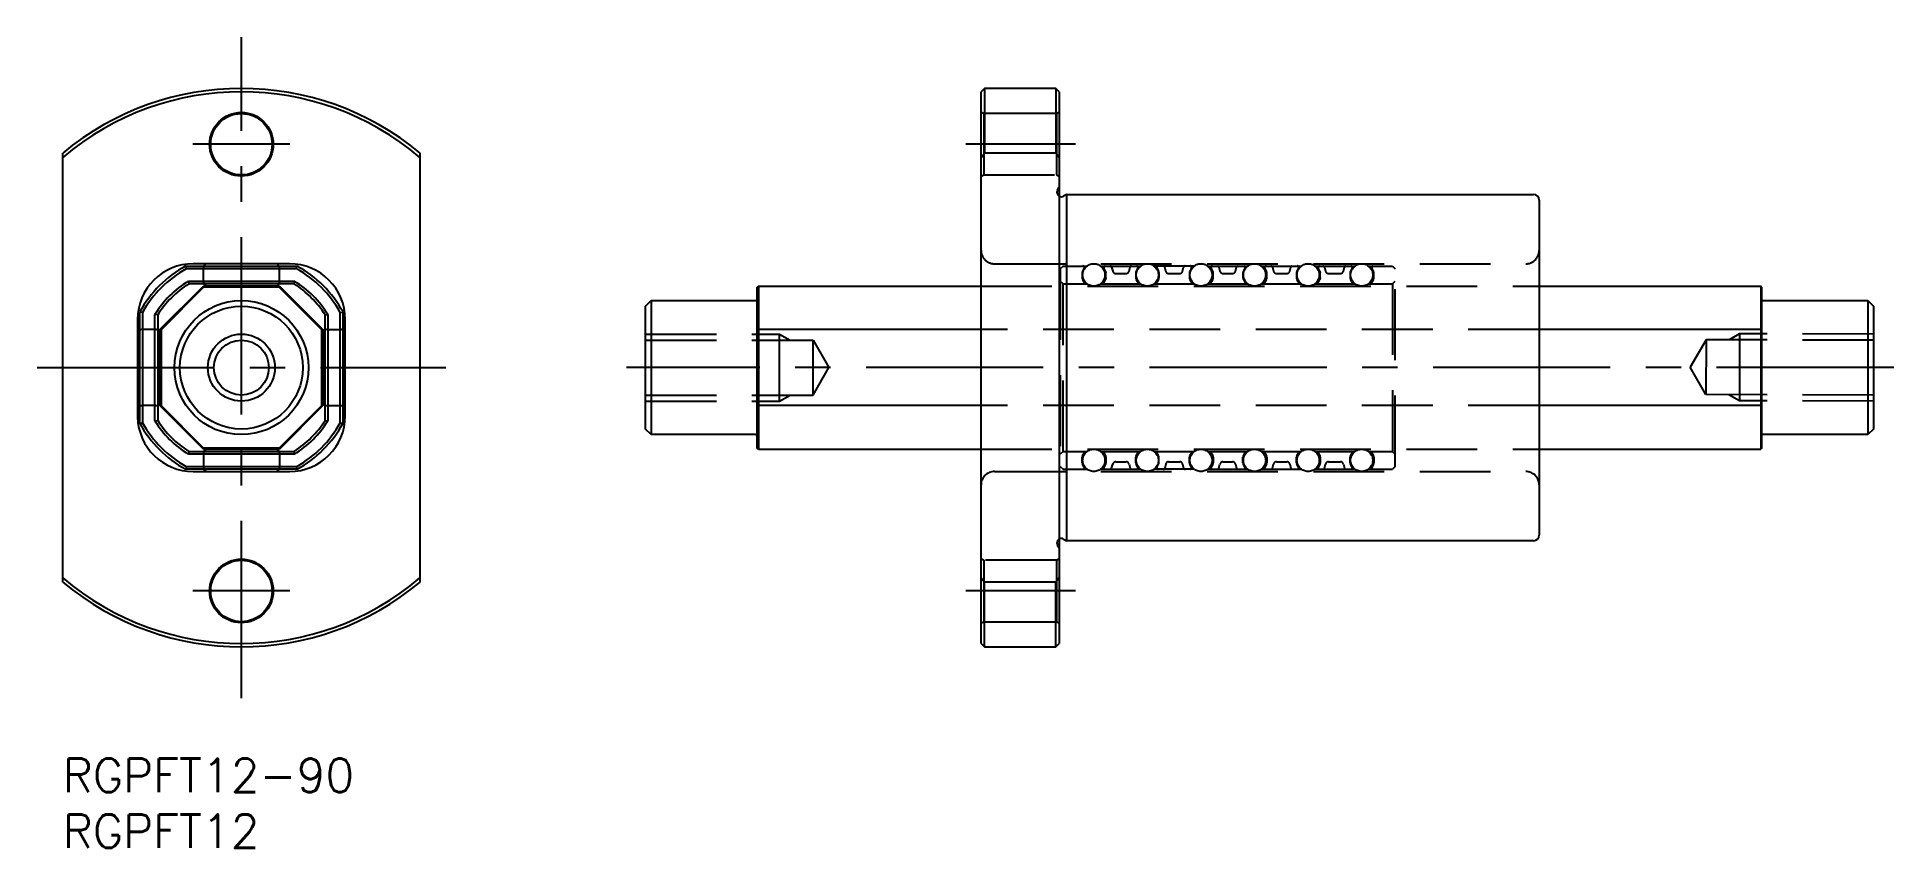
# Model space of a CAD drawing. Extents: x -2 to 164, y -8 to 65.
import ezdxf

# ---------------------------------------------------------------- set-up
doc = ezdxf.new("R2010")
doc.units = 0
doc.header["$LTSCALE"] = 0.5
doc.linetypes.add('CENTER', pattern=[50.8, 31.75, -6.35, 6.35, -6.35])
doc.linetypes.add('DASHED', pattern=[19.05, 12.7, -6.35])
for name, color, linetype in [('MSM_CENTER', 1, 'CENTER'), ('MSM_CONTINUOUS', 7, 'CONTINUOUS'), ('MSM_DASHED', 4, 'DASHED'), ('MSM_NARROW', 5, 'CONTINUOUS'), ('MSM_PART_NUMBER', 7, 'CONTINUOUS')]:
    doc.layers.add(name, color=color, linetype=linetype)
doc.styles.get("Standard").update_dxf_attribs({"font": 'txt.shx', "height": 3, "bigfont": 'bigfont.shx'})

msp = doc.modelspace()

# ---------------------------------------------------------------- linework, layer by layer
at = {"layer": 'MSM_CENTER'}
for p, q in [((16, 5.41), (16, 64.59)), ((20.34, 55), (11.66, 55)), ((90.73, 55), (80.89, 55)), ((-2.3, 35), (34.3, 35)), ((164.03, 35), (50.49, 35)), ((20.34, 15), (11.66, 15)), ((90.73, 15), (80.89, 15))]:
    msp.add_line(p, q, dxfattribs=at)
at = {"layer": 'MSM_CONTINUOUS'}
for p, q in [((82.56, 60), (82.26, 59.7)), ((88.96, 60), (82.56, 60)), ((82.56, 60), (82.56, 54.21)), ((89.26, 59.7), (88.96, 60)), ((88.96, 60), (88.96, 54.21)), ((82.26, 10.3), (82.26, 59.7)), ((89.26, 59.7), (89.26, 10.3)), ((0, 15.79), (0, 54.21)), ((32, 15.79), (32, 54.21)), ((82.26, 53.82), (82.56, 54.21)), ((88.96, 54.21), (82.56, 54.21)), ((89.26, 53.82), (88.96, 54.21)), ((89.92, 50.5), (89.66, 50.35)), ((89.92, 50.5), (131.76, 50.5)), ((89.92, 50.5), (89.92, 19.5)), ((132.26, 50), (132.26, 20)), ((11.02, 44.1), (20.98, 44.1)), ((11.02, 44.1), (11.05, 43.85)), ((20.95, 43.85), (11.05, 43.85)), ((20.32, 44.3), (11.68, 44.3)), ((20.95, 43.85), (20.98, 44.1)), ((8.7, 38.4), (12.6, 42.3)), ((12.62, 42.2), (8.8, 38.38)), ((11.25, 42.75), (20.75, 42.75)), ((11.25, 42.75), (11.28, 42.5)), ((20.72, 42.5), (11.28, 42.5)), ((19.4, 42.3), (12.6, 42.3)), ((12.6, 42.3), (12.62, 42.2)), ((19.38, 42.2), (12.62, 42.2)), ((19.38, 42.2), (19.4, 42.3)), ((23.2, 38.38), (19.38, 42.2)), ((19.4, 42.3), (23.3, 38.4)), ((20.72, 42.5), (20.75, 42.75)), ((62.31, 42.3), (62.21, 42.2)), ((62.21, 27.8), (62.21, 42.2)), ((62.31, 42.3), (82.26, 42.3)), ((62.31, 42.3), (62.31, 27.7)), ((132.26, 42.3), (152.11, 42.3)), ((152.21, 42.2), (152.11, 42.3)), ((152.11, 42.3), (152.11, 27.7)), ((152.21, 27.8), (152.21, 42.2)), ((6.9, 30.02), (6.9, 39.98)), ((7.15, 39.95), (6.9, 39.98)), ((7.15, 39.95), (7.15, 30.05)), ((24.85, 39.95), (25.1, 39.98)), ((24.85, 30.05), (24.85, 39.95)), ((25.1, 39.98), (25.1, 30.02)), ((52.21, 40.5), (52.71, 41)), ((52.21, 29.5), (52.21, 40.5)), ((52.71, 41), (62.01, 41)), ((52.71, 41), (52.71, 29)), ((152.21, 41), (161.71, 41)), ((161.71, 41), (162.21, 40.5)), ((161.71, 41), (161.71, 29)), ((162.21, 40.5), (162.21, 29.5)), ((6.7, 39.32), (6.7, 30.59)), ((8.25, 30.25), (8.25, 39.75)), ((8.5, 39.72), (8.25, 39.75)), ((8.5, 39.72), (8.5, 30.28)), ((8.7, 31.6), (8.7, 38.4)), ((8.8, 38.38), (8.7, 38.4)), ((8.8, 38.38), (8.8, 31.62)), ((23.2, 38.38), (23.3, 38.4)), ((23.2, 31.62), (23.2, 38.38)), ((23.3, 38.4), (23.3, 31.6)), ((23.5, 39.72), (23.75, 39.75)), ((23.5, 30.28), (23.5, 39.72)), ((23.75, 39.75), (23.75, 30.25)), ((25.3, 30.68), (25.3, 39.32)), ((62.31, 38.4), (62.21, 38.38)), ((82.26, 38.4), (62.31, 38.4)), ((152.11, 38.4), (132.26, 38.4)), ((152.11, 38.4), (152.21, 38.38)), ((8.7, 31.6), (8.8, 31.62)), ((8.8, 31.62), (12.62, 27.8)), ((19.38, 27.8), (23.2, 31.62)), ((23.2, 31.62), (23.3, 31.6)), ((62.21, 31.62), (62.31, 31.6)), ((152.21, 31.62), (152.11, 31.6)), ((6.9, 30.02), (7.15, 30.05)), ((8.25, 30.25), (8.5, 30.28)), ((12.6, 27.7), (8.7, 31.6)), ((23.3, 31.6), (19.4, 27.7)), ((23.5, 30.28), (23.75, 30.25)), ((24.85, 30.05), (25.1, 30.02)), ((82.26, 31.6), (62.31, 31.6)), ((152.11, 31.6), (132.26, 31.6)), ((52.71, 29), (52.21, 29.5)), ((62.01, 29), (52.71, 29)), ((161.71, 29), (152.21, 29)), ((162.21, 29.5), (161.71, 29)), ((11.28, 27.5), (11.25, 27.25)), ((20.75, 27.25), (11.25, 27.25)), ((11.28, 27.5), (20.72, 27.5)), ((12.62, 27.8), (12.6, 27.7)), ((12.6, 27.7), (19.4, 27.7)), ((19.38, 27.8), (12.62, 27.8)), ((19.4, 27.7), (19.38, 27.8)), ((20.75, 27.25), (20.72, 27.5)), ((62.31, 27.7), (62.21, 27.8)), ((62.31, 27.7), (82.26, 27.7)), ((132.26, 27.7), (152.11, 27.7)), ((152.21, 27.8), (152.11, 27.7)), ((11.05, 26.15), (11.02, 25.9)), ((20.98, 25.9), (11.02, 25.9)), ((11.05, 26.15), (20.95, 26.15)), ((11.68, 25.7), (20.32, 25.7)), ((20.95, 26.15), (20.98, 25.9)), ((89.66, 19.65), (89.92, 19.5)), ((131.76, 19.5), (89.92, 19.5)), ((82.26, 16.18), (82.56, 15.79)), ((82.56, 10), (82.56, 15.79)), ((88.96, 15.79), (82.56, 15.79)), ((89.26, 16.18), (88.96, 15.79)), ((88.96, 10), (88.96, 15.79)), ((82.26, 10.3), (82.56, 10)), ((82.56, 10), (88.96, 10)), ((88.96, 10), (89.26, 10.3))]:
    msp.add_line(p, q, dxfattribs=at)
for centre, radius in [((16, 55), 2.85), ((16, 55), 2.75), ((16, 35), 6), ((16, 35), 5.5), ((16, 35), 2.46), ((16, 15), 2.85), ((16, 15), 2.75)]:
    msp.add_circle(centre, radius, dxfattribs=at)
for centre, radius, start, end in [((16, 35), 25, 50.2082, 129.7918), ((16, 35), 24.7, 49.635, 130.365), ((89.46, 50.7), 0.4, 240, 299.9554), ((131.76, 50), 0.5, 360, 90), ((11.68, 39.32), 4.98, 90, 180), ((16, 35), 10.38, 118.7119, 151.2881), ((16, 35), 10.14, 119.2148, 150.7852), ((12.97, 43.93), 0.374, 90, 152.311), ((19.03, 43.93), 0.374, 27.689, 90), ((20.32, 39.32), 4.98, 0, 90), ((16, 35), 10.14, 29.2148, 60.7852), ((16, 35), 10.38, 28.7119, 61.2881), ((16, 35), 9.09, 121.5278, 148.4722), ((16, 35), 8.86, 122.1973, 147.8027), ((12.97, 42.67), 0.374, 207.689, 269.9999), ((19.03, 42.67), 0.374, 270.0001, 332.311), ((16, 35), 8.86, 32.1973, 57.8027), ((16, 35), 9.09, 31.5278, 58.4722), ((62.01, 41.2), 0.2, 270, 0), ((7.07, 38.03), 0.374, 117.689, 180), ((8.33, 38.03), 0.374, 0, 62.311), ((23.67, 38.03), 0.374, 117.689, 180), ((24.93, 38.03), 0.374, 0, 62.311), ((7.07, 31.97), 0.374, 180, 242.311), ((8.33, 31.97), 0.374, 297.689, 0), ((23.67, 31.97), 0.374, 180, 242.311), ((24.93, 31.97), 0.374, 297.689, 0), ((11.68, 30.68), 4.98, 181.1332, 269.9915), ((16, 35), 10.38, 208.7119, 241.2881), ((16, 35), 10.14, 209.2148, 240.7852), ((16, 35), 9.09, 211.5278, 238.4722), ((16, 35), 8.86, 212.1973, 237.8027), ((20.32, 30.68), 4.98, 270.0197, 359.9915), ((16, 35), 8.86, 302.1973, 327.8027), ((16, 35), 9.09, 301.5278, 328.4722), ((16, 35), 10.14, 299.2148, 330.7852), ((16, 35), 10.38, 298.7119, 331.2881), ((62.01, 28.8), 0.2, 0, 90), ((12.97, 27.33), 0.374, 90.0001, 152.311), ((19.03, 27.33), 0.374, 27.689, 89.9999), ((12.97, 26.07), 0.374, 207.689, 270), ((19.03, 26.07), 0.374, 270, 332.311), ((131.76, 20), 0.5, 270, 0), ((89.46, 19.3), 0.4, 60, 120), ((16, 35), 24.7, 229.635, 310.365), ((16, 35), 25, 230.2082, 309.7918)]:
    msp.add_arc(centre, radius, start, end, dxfattribs=at)
at = {"layer": 'MSM_DASHED'}
for p, q in [((82.5, 57.75), (82.26, 57.85)), ((89.02, 57.75), (82.5, 57.75)), ((82.5, 57.75), (82.5, 52.25)), ((89.26, 57.85), (89.02, 57.75)), ((89.02, 57.75), (89.02, 52.25)), ((82.26, 52.15), (82.5, 52.25)), ((82.5, 52.25), (89.02, 52.25)), ((89.02, 52.25), (89.26, 52.15)), ((89.12, 50.9), (89.26, 51.15)), ((12.6, 42.67), (12.6, 43.93)), ((19.4, 42.67), (19.4, 43.93)), ((83.46, 44.3), (131.06, 44.3)), ((89.61, 44.1), (89.36, 43.85)), ((89.36, 43.85), (89.36, 26.15)), ((89.61, 44.1), (91.76, 44.1)), ((91.32, 43.51), (91.32, 43.03)), ((91.5, 43.9), (91.36, 43.65)), ((92.96, 44.1), (96.56, 44.1)), ((93.42, 43.65), (93.27, 43.9)), ((93.45, 43.03), (93.45, 43.51)), ((93.96, 44), (94.06, 43.63)), ((94.32, 43.43), (95.26, 43.43)), ((95.52, 43.63), (95.61, 44)), ((96.12, 43.51), (96.12, 43.03)), ((96.3, 43.9), (96.16, 43.65)), ((101.36, 44.1), (97.76, 44.1)), ((98.02, 43.9), (98.17, 43.65)), ((98.2, 43.51), (98.2, 43.03)), ((98.81, 43.63), (98.71, 44)), ((99.06, 43.43), (100.06, 43.43)), ((100.32, 43.63), (100.41, 44)), ((100.92, 43.51), (100.92, 43.03)), ((101.1, 43.9), (100.96, 43.65)), ((102.56, 44.1), (106.16, 44.1)), ((103.02, 43.65), (102.87, 43.9)), ((103.05, 43.03), (103.05, 43.51)), ((103.56, 44), (103.66, 43.63)), ((103.92, 43.43), (104.79, 43.43)), ((105.05, 43.63), (105.14, 44)), ((105.72, 43.51), (105.72, 43.03)), ((105.9, 43.9), (105.76, 43.65)), ((107.36, 44.1), (110.96, 44.1)), ((107.82, 43.65), (107.67, 43.9)), ((107.85, 43.03), (107.85, 43.51)), ((108.36, 44), (108.46, 43.63)), ((108.72, 43.43), (109.66, 43.43)), ((109.92, 43.63), (110.01, 44)), ((110.52, 43.51), (110.52, 43.03)), ((110.7, 43.9), (110.56, 43.65)), ((112.16, 44.1), (115.76, 44.1)), ((112.62, 43.65), (112.47, 43.9)), ((112.65, 43.03), (112.65, 43.51)), ((113.02, 44), (113.12, 43.63)), ((113.38, 43.43), (114.46, 43.43)), ((114.72, 43.63), (114.81, 44)), ((115.32, 43.51), (115.32, 43.03)), ((115.5, 43.9), (115.36, 43.65)), ((116.96, 44.1), (119.11, 44.1)), ((117.42, 43.65), (117.27, 43.9)), ((117.45, 43.03), (117.45, 43.51)), ((119.11, 44.1), (119.36, 43.85)), ((119.36, 26.15), (119.36, 43.85)), ((82.26, 42.3), (132.26, 42.3)), ((89.61, 42.5), (89.36, 42.75)), ((89.61, 27.5), (89.61, 42.5)), ((89.61, 42.5), (91.76, 42.5)), ((91.36, 42.9), (91.59, 42.5)), ((92.96, 42.5), (96.56, 42.5)), ((93.19, 42.5), (93.42, 42.9)), ((96.16, 42.9), (96.39, 42.5)), ((97.76, 42.5), (101.36, 42.5)), ((98.17, 42.9), (97.93, 42.5)), ((100.96, 42.9), (101.19, 42.5)), ((102.56, 42.5), (106.16, 42.5)), ((102.79, 42.5), (103.02, 42.9)), ((105.76, 42.9), (105.99, 42.5)), ((107.36, 42.5), (110.96, 42.5)), ((107.59, 42.5), (107.82, 42.9)), ((110.56, 42.9), (110.79, 42.5)), ((112.16, 42.5), (115.76, 42.5)), ((112.39, 42.5), (112.62, 42.9)), ((115.36, 42.9), (115.59, 42.5)), ((116.96, 42.5), (119.11, 42.5)), ((117.19, 42.5), (117.42, 42.9)), ((119.11, 42.5), (119.36, 42.75)), ((119.11, 42.5), (119.11, 27.5)), ((8.33, 38.4), (7.07, 38.4)), ((23.67, 38.4), (24.93, 38.4)), ((132.26, 38.4), (82.26, 38.4)), ((52.21, 38), (64.21, 38)), ((52.21, 37.46), (67.21, 37.46)), ((64.21, 32), (64.21, 38)), ((64.21, 38), (65.15, 37.46)), ((67.21, 32.54), (67.21, 37.46)), ((67.21, 37.46), (68.63, 35)), ((147.21, 37.49), (145.79, 35.04)), ((147.21, 37.49), (147.2, 32.58)), ((162.21, 37.46), (147.21, 37.49)), ((150.21, 38.03), (149.28, 37.49)), ((150.21, 38.03), (150.2, 32.03)), ((162.21, 38), (150.21, 38.03)), ((67.21, 32.54), (68.63, 35)), ((147.2, 32.58), (145.79, 35.04)), ((52.21, 32.54), (67.21, 32.54)), ((52.21, 32), (64.21, 32)), ((64.21, 32), (65.15, 32.54)), ((162.21, 32.54), (147.2, 32.58)), ((150.2, 32.03), (149.26, 32.57)), ((162.21, 32), (150.2, 32.03)), ((8.33, 31.6), (7.07, 31.6)), ((23.67, 31.6), (24.93, 31.6)), ((132.26, 31.6), (82.26, 31.6)), ((12.6, 27.33), (12.6, 26.07)), ((19.4, 27.33), (19.4, 26.07)), ((82.26, 27.7), (132.26, 27.7)), ((89.61, 27.5), (89.36, 27.25)), ((89.61, 27.5), (91.76, 27.5)), ((91.32, 26.49), (91.32, 26.97)), ((91.36, 27.1), (91.59, 27.5)), ((92.96, 27.5), (96.56, 27.5)), ((93.19, 27.5), (93.42, 27.1)), ((93.45, 26.97), (93.45, 26.49)), ((96.12, 26.49), (96.12, 26.97)), ((96.16, 27.1), (96.39, 27.5)), ((97.76, 27.5), (101.36, 27.5)), ((98.17, 27.1), (97.93, 27.5)), ((98.2, 26.49), (98.2, 26.97)), ((100.92, 26.49), (100.92, 26.97)), ((100.96, 27.1), (101.19, 27.5)), ((102.56, 27.5), (106.16, 27.5)), ((102.79, 27.5), (103.02, 27.1)), ((103.05, 26.97), (103.05, 26.49)), ((105.72, 26.49), (105.72, 26.97)), ((105.76, 27.1), (105.99, 27.5)), ((107.36, 27.5), (110.96, 27.5)), ((107.59, 27.5), (107.82, 27.1)), ((107.59, 27.5), (107.82, 27.1)), ((107.85, 26.97), (107.85, 26.49)), ((110.52, 26.49), (110.52, 26.97)), ((110.56, 27.1), (110.79, 27.5)), ((112.16, 27.5), (115.76, 27.5)), ((112.39, 27.5), (112.62, 27.1)), ((112.65, 26.97), (112.65, 26.49)), ((115.32, 26.49), (115.32, 26.97)), ((115.36, 27.1), (115.59, 27.5)), ((116.96, 27.5), (119.11, 27.5)), ((117.19, 27.5), (117.42, 27.1)), ((117.45, 26.97), (117.45, 26.49)), ((119.11, 27.5), (119.36, 27.25)), ((83.46, 25.7), (131.06, 25.7)), ((89.36, 26.15), (89.61, 25.9)), ((89.61, 25.9), (91.76, 25.9)), ((91.5, 26.1), (91.36, 26.35)), ((92.96, 25.9), (96.56, 25.9)), ((93.42, 26.35), (93.27, 26.1)), ((93.96, 26), (94.06, 26.37)), ((94.32, 26.57), (95.26, 26.57)), ((95.52, 26.37), (95.61, 26)), ((96.3, 26.1), (96.16, 26.35)), ((101.36, 25.9), (97.76, 25.9)), ((98.02, 26.1), (98.17, 26.35)), ((98.81, 26.37), (98.71, 26)), ((99.06, 26.57), (100.06, 26.57)), ((100.32, 26.37), (100.41, 26)), ((101.1, 26.1), (100.96, 26.35)), ((102.56, 25.9), (106.16, 25.9)), ((103.02, 26.35), (102.87, 26.1)), ((103.56, 26), (103.66, 26.37)), ((103.92, 26.57), (104.79, 26.57)), ((105.05, 26.37), (105.14, 26)), ((105.9, 26.1), (105.76, 26.35)), ((107.36, 25.9), (110.96, 25.9)), ((107.82, 26.35), (107.67, 26.1)), ((108.36, 26), (108.46, 26.37)), ((108.72, 26.57), (109.66, 26.57)), ((109.92, 26.37), (110.01, 26)), ((110.7, 26.1), (110.56, 26.35)), ((112.16, 25.9), (115.76, 25.9)), ((112.62, 26.35), (112.47, 26.1)), ((113.02, 26), (113.12, 26.37)), ((113.38, 26.57), (114.46, 26.57)), ((114.72, 26.37), (114.81, 26)), ((115.5, 26.1), (115.36, 26.35)), ((116.96, 25.9), (119.11, 25.9)), ((117.42, 26.35), (117.27, 26.1)), ((119.36, 26.15), (119.11, 25.9)), ((89.26, 18.85), (89.12, 19.1)), ((82.5, 17.75), (82.26, 17.85)), ((89.02, 17.75), (82.5, 17.75)), ((82.5, 17.75), (82.5, 12.25)), ((89.26, 17.85), (89.02, 17.75)), ((89.02, 17.75), (89.02, 12.25)), ((82.26, 12.15), (82.5, 12.25)), ((82.5, 12.25), (89.02, 12.25)), ((89.02, 12.25), (89.26, 12.15))]:
    msp.add_line(p, q, dxfattribs=at)
for centre in [(92.36, 43.3), (97.16, 43.3), (101.96, 43.3), (106.76, 43.3), (111.56, 43.3), (116.36, 43.3), (92.36, 26.7), (97.16, 26.7), (101.96, 26.7), (106.76, 26.7), (111.56, 26.7), (116.36, 26.7)]:
    msp.add_circle(centre, 1, dxfattribs=at)
for centre, radius, start, end in [((89.46, 50.7), 0.4, 150, 240), ((83.46, 45.5), 1.2, 180, 270.0766), ((131.06, 45.5), 1.2, 269.9234, 360), ((12.97, 43.93), 0.374, 152.311, 180), ((19.03, 43.93), 0.374, 0, 27.689), ((91.59, 43.51), 0.267, 150, 180), ((91.39, 43.97), 0.133, 330, 90), ((93.39, 43.97), 0.133, 90, 210), ((93.19, 43.51), 0.267, 0, 30), ((93.83, 43.97), 0.133, 15, 90), ((94.32, 43.7), 0.267, 195, 270), ((95.26, 43.7), 0.267, 270, 345), ((95.74, 43.97), 0.133, 90, 165), ((96.39, 43.51), 0.267, 150, 180), ((96.19, 43.97), 0.133, 330, 90), ((98.13, 43.97), 0.133, 90, 210), ((97.93, 43.51), 0.267, 0, 30), ((98.58, 43.97), 0.133, 15, 90), ((99.06, 43.7), 0.267, 195, 270), ((100.06, 43.7), 0.267, 270, 345), ((100.54, 43.97), 0.133, 90, 165), ((101.19, 43.51), 0.267, 150, 180), ((100.99, 43.97), 0.133, 330, 90), ((102.99, 43.97), 0.133, 90, 210), ((102.79, 43.51), 0.267, 0, 30), ((103.43, 43.97), 0.133, 15, 90), ((103.92, 43.7), 0.267, 195, 270), ((104.79, 43.7), 0.267, 270, 345), ((105.27, 43.97), 0.133, 90, 165), ((105.99, 43.51), 0.267, 150, 180), ((105.79, 43.97), 0.133, 330, 90), ((107.79, 43.97), 0.133, 90, 210), ((107.59, 43.51), 0.267, 0, 30), ((108.23, 43.97), 0.133, 15, 90), ((108.72, 43.7), 0.267, 195, 270), ((109.66, 43.7), 0.267, 270, 345), ((110.14, 43.97), 0.133, 90, 165), ((110.79, 43.51), 0.267, 150, 180), ((110.59, 43.97), 0.133, 330, 90), ((112.59, 43.97), 0.133, 90, 210), ((112.39, 43.51), 0.267, 0, 30), ((112.89, 43.97), 0.133, 15, 90), ((113.38, 43.7), 0.267, 195, 270), ((114.46, 43.7), 0.267, 270, 345), ((114.94, 43.97), 0.133, 90, 165), ((115.59, 43.51), 0.267, 150, 180), ((115.39, 43.97), 0.133, 330, 90), ((117.39, 43.97), 0.133, 90, 210), ((117.19, 43.51), 0.267, 0, 30), ((12.97, 42.67), 0.374, 180, 207.689), ((19.03, 42.67), 0.374, 332.311, 0), ((91.59, 43.03), 0.267, 180, 210), ((93.19, 43.03), 0.267, 330, 0), ((96.39, 43.03), 0.267, 180, 210), ((97.93, 43.03), 0.267, 330, 0), ((101.19, 43.03), 0.267, 180, 210), ((102.79, 43.03), 0.267, 330, 0), ((105.99, 43.03), 0.267, 180, 210), ((107.59, 43.03), 0.267, 330, 0), ((110.79, 43.03), 0.267, 180, 210), ((112.39, 43.03), 0.267, 330, 0), ((115.59, 43.03), 0.267, 180, 210), ((117.19, 43.03), 0.267, 330, 0), ((7.07, 38.03), 0.374, 90, 117.689), ((8.33, 38.03), 0.374, 62.311, 90), ((23.67, 38.03), 0.374, 90, 117.689), ((24.93, 38.03), 0.374, 62.311, 90), ((7.07, 31.97), 0.374, 242.311, 270), ((8.33, 31.97), 0.374, 270, 297.689), ((23.67, 31.97), 0.374, 242.311, 270), ((24.93, 31.97), 0.374, 270, 297.689), ((12.97, 27.33), 0.374, 152.311, 180), ((19.03, 27.33), 0.374, 0, 27.689), ((91.59, 26.97), 0.267, 150, 180), ((93.19, 26.97), 0.267, 0, 30), ((96.39, 26.97), 0.267, 150, 180), ((97.93, 26.97), 0.267, 0, 30), ((101.19, 26.97), 0.267, 150, 180), ((102.79, 26.97), 0.267, 0, 30), ((105.99, 26.97), 0.267, 150, 180), ((107.59, 26.97), 0.267, 0, 30), ((110.79, 26.97), 0.267, 150, 180), ((112.39, 26.97), 0.267, 0, 30), ((115.59, 26.97), 0.267, 150, 180), ((117.19, 26.97), 0.267, 0, 30), ((12.97, 26.07), 0.374, 180, 207.689), ((19.03, 26.07), 0.374, 332.311, 0), ((83.46, 24.5), 1.2, 90, 180), ((91.59, 26.49), 0.267, 180, 210), ((91.39, 26.03), 0.133, 270, 30), ((93.39, 26.03), 0.133, 150, 270), ((93.19, 26.49), 0.267, 330, 0), ((93.83, 26.03), 0.133, 270, 345), ((94.32, 26.3), 0.267, 90, 165), ((95.26, 26.3), 0.267, 15, 90), ((95.74, 26.03), 0.133, 195, 270), ((96.39, 26.49), 0.267, 180, 210), ((96.19, 26.03), 0.133, 270, 30), ((98.13, 26.03), 0.133, 150, 270), ((97.93, 26.49), 0.267, 330, 0), ((98.58, 26.03), 0.133, 270, 345), ((99.06, 26.3), 0.267, 90, 165), ((100.06, 26.3), 0.267, 15, 90), ((100.54, 26.03), 0.133, 195, 270), ((101.19, 26.49), 0.267, 180, 210), ((100.99, 26.03), 0.133, 270, 30), ((102.99, 26.03), 0.133, 150, 270), ((102.79, 26.49), 0.267, 330, 0), ((103.43, 26.03), 0.133, 270, 345), ((103.92, 26.3), 0.267, 90, 165), ((104.79, 26.3), 0.267, 15, 90), ((105.27, 26.03), 0.133, 195, 270), ((105.99, 26.49), 0.267, 180, 210), ((105.79, 26.03), 0.133, 270, 30), ((107.79, 26.03), 0.133, 150, 270), ((107.59, 26.49), 0.267, 330, 0), ((108.23, 26.03), 0.133, 270, 345), ((108.72, 26.3), 0.267, 90, 165), ((109.66, 26.3), 0.267, 15, 90), ((110.14, 26.03), 0.133, 195, 270), ((110.79, 26.49), 0.267, 180, 210), ((110.59, 26.03), 0.133, 270, 30), ((112.59, 26.03), 0.133, 150, 270), ((112.39, 26.49), 0.267, 330, 0), ((112.89, 26.03), 0.133, 270, 345), ((113.38, 26.3), 0.267, 90, 165), ((114.46, 26.3), 0.267, 15, 90), ((114.94, 26.03), 0.133, 195, 270), ((115.59, 26.49), 0.267, 180, 210), ((115.39, 26.03), 0.133, 270, 30), ((117.39, 26.03), 0.133, 150, 270), ((117.19, 26.49), 0.267, 330, 0), ((131.06, 24.5), 1.2, 360, 90), ((89.46, 19.3), 0.4, 120, 210)]:
    msp.add_arc(centre, radius, start, end, dxfattribs=at)
at = {"layer": 'MSM_NARROW'}
msp.add_circle((16, 35), 3, dxfattribs=at)

# ---------------------------------------------------------------- texts
at = {"layer": 'MSM_PART_NUMBER'}
for s, p in [('RGPFT12-90', (0, -3)), ('RGPFT12', (0, -8))]:
    msp.add_text(s, height=3, dxfattribs=at).set_placement(p)

doc.saveas('drawing.dxf')
